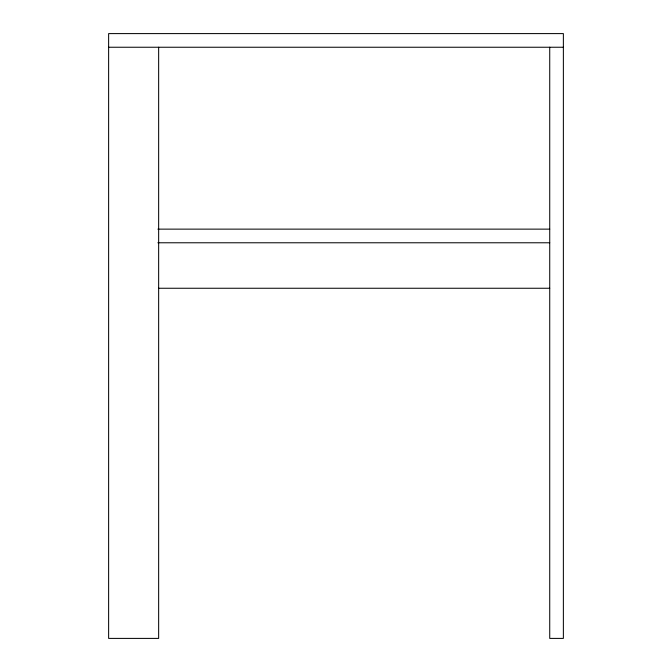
<?xml version="1.0" encoding="UTF-8"?>
<svg xmlns="http://www.w3.org/2000/svg" width="672" height="672" viewBox="0 0 672 672"><rect width="100%" height="100%" fill="white"/><g stroke="black" fill="none" stroke-linecap="round" stroke-linejoin="round"><path stroke-width="1.01" d="M108.629 47.242L563.371 47.242M157.878 229.135L549.73 229.135M157.878 242.777L549.73 242.777M158.651 288.254L549.73 288.254M549.73 47.242L549.73 638.4L563.371 638.4L563.371 33.6L108.629 33.6L108.629 638.4L158.651 638.4L158.651 47.242"/></g></svg>
